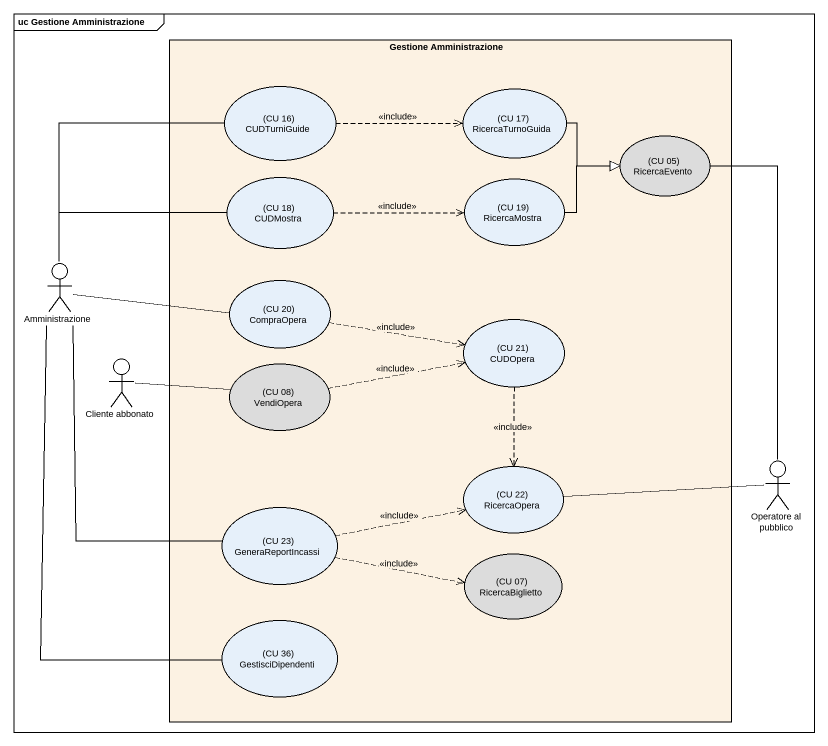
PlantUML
@startuml
mainframe uc Gestione Amministrazione
rectangle "Gestione Amministrazione" as Gestione_Amministrazione #FCF2E3 {
  usecase "(CU 16) CUDTurniGuide" as CU_16_CUDTurniGuide
  usecase "(CU 17) RicercaTurnoGuida" as CU_17_RicercaTurnoGuida
  usecase "(CU 05) RicercaEvento" as CU_05_RicercaEvento #DCDCDC
  usecase "(CU 18) CUDMostra" as CU_18_CUDMostra
  usecase "(CU 19) RicercaMostra" as CU_19_RicercaMostra
  usecase "(CU 20) CompraOpera" as CU_20_CompraOpera
  usecase "(CU 21) CUDOpera" as CU_21_CUDOpera
  usecase "(CU 08) VendiOpera" as CU_08_VendiOpera #DCDCDC
  usecase "(CU 22) RicercaOpera" as CU_22_RicercaOpera
  usecase "(CU 23) GeneraReportIncassi" as CU_23_GeneraReportIncassi
  usecase "(CU 07) RicercaBiglietto" as CU_07_RicercaBiglietto #DCDCDC
  usecase "(CU 36) GestisciDipendenti" as CU_36_GestisciDipendenti
}
actor Amministrazione
actor "Cliente abbonato" as Cliente_abbonato
actor "Operatore al pubblico" as Operatore_al_pubblico
CU_16_CUDTurniGuide .right.> CU_17_RicercaTurnoGuida : <<include>>
CU_17_RicercaTurnoGuida -right-|> CU_05_RicercaEvento
CU_05_RicercaEvento -- Operatore_al_pubblico
CU_18_CUDMostra .right.> CU_19_RicercaMostra : <<include>>
CU_19_RicercaMostra -right-|> CU_05_RicercaEvento
Amministrazione -up- CU_16_CUDTurniGuide
Amministrazione -right- CU_18_CUDMostra
Amministrazione -right- CU_20_CompraOpera
Amministrazione -- CU_23_GeneraReportIncassi
Amministrazione -- CU_36_GestisciDipendenti
CU_20_CompraOpera .right.> CU_21_CUDOpera : <<include>>
CU_21_CUDOpera ..> CU_22_RicercaOpera : <<include>>
CU_08_VendiOpera .right.> CU_21_CUDOpera : <<include>>
CU_08_VendiOpera -left- Cliente_abbonato
Operatore_al_pubblico -left- CU_22_RicercaOpera
CU_23_GeneraReportIncassi .right.> CU_22_RicercaOpera : <<include>>
CU_23_GeneraReportIncassi .right.> CU_07_RicercaBiglietto : <<include>>
@enduml
